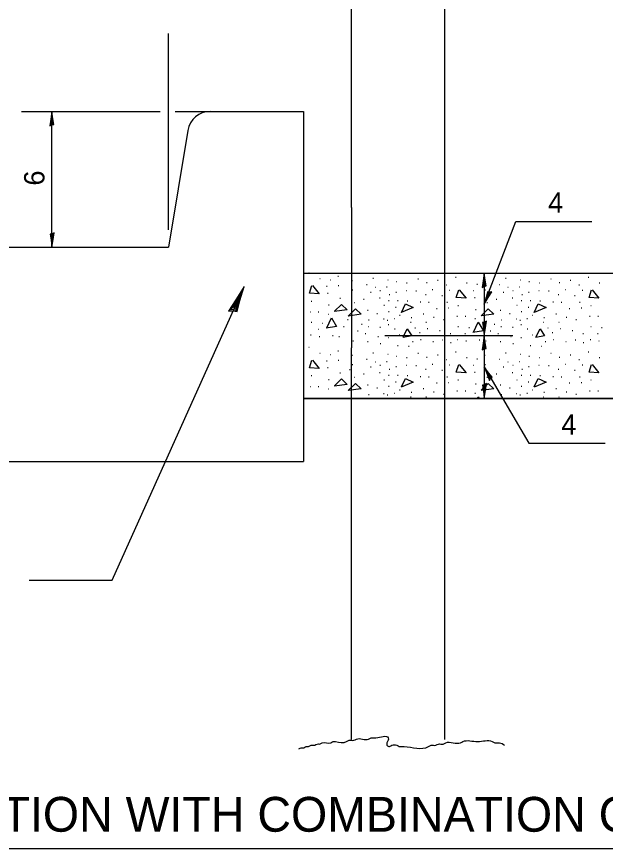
# Model space of a CAD drawing. Extents: x 0 to 2.83, y 0 to 1.83.
# Drawn here: x 0.5508 to 0.8723, y 0.9913 to 1.4454 of the extents above; entities that cross this region are included whole.
import ezdxf

# ---------------------------------------------------------------- set-up
doc = ezdxf.new("R2010")
doc.units = 0
for name, color, linetype in [('HS_Concrete_Object', 7, 'Continuous'), ('RD_Pr_Roadway_Dimensions', 7, 'Continuous'), ('RD_Pr_Roadway_Notes', 7, 'Continuous'), ('SH_General_Details', 7, 'Continuous')]:
    doc.layers.add(name, color=color, linetype=linetype)

msp = doc.modelspace()

# ---------------------------------------------------------------- linework, layer by layer
at = {"layer": 'HS_Concrete_Object'}
for p, q in [((0.65653, 1.39363), (0.7075, 1.39363)), ((0.7075, 1.39363), (0.7075, 1.20253)), ((0.6443, 1.38326), (0.63369, 1.31955)), ((0.53879, 1.20253), (0.7075, 1.20253))]:
    msp.add_line(p, q, dxfattribs=at)
msp.add_arc((0.65648, 1.38128), 0.01235, 90, 170.6013, dxfattribs=at)
at = {"layer": 'RD_Pr_Roadway_Dimensions'}
for p, q in [((0.63369, 1.32902), (0.63369, 1.43625)), ((0.55347, 1.39364), (0.62914, 1.39364)), ((0.57014, 1.31955), (0.57014, 1.39364)), ((0.63736, 1.39364), (0.7075, 1.39364)), ((0.80618, 1.28835), (0.82333, 1.33359)), ((0.82333, 1.33359), (0.86487, 1.33359)), ((0.80618, 1.30539), (0.80618, 1.27131)), ((0.75183, 1.27131), (0.8217, 1.27131)), ((0.80618, 1.27131), (0.80618, 1.23714)), ((0.80618, 1.25423), (0.83055, 1.21244)), ((0.83055, 1.21244), (0.8721, 1.21244))]:
    msp.add_line(p, q, dxfattribs=at)
for points in [[(0.57004, 1.38637), (0.57112, 1.38661), (0.57065, 1.38968), (0.57014, 1.39364), (0.56956, 1.38942), (0.56891, 1.38572), (0.57004, 1.38637), (0.57075, 1.38669), (0.57014, 1.39098), (0.56931, 1.38629), (0.57024, 1.38698), (0.57011, 1.38895), (0.56982, 1.38706)], [(0.57025, 1.32682), (0.56916, 1.32657), (0.56963, 1.3235), (0.57014, 1.31955), (0.57072, 1.32377), (0.57137, 1.32746), (0.57025, 1.32682), (0.56953, 1.32649), (0.57015, 1.3222), (0.57097, 1.32689), (0.57005, 1.3262), (0.57017, 1.32423), (0.57046, 1.32612)], [(0.80607, 1.29812), (0.80716, 1.29837), (0.80669, 1.30144), (0.80618, 1.30539), (0.8056, 1.30117), (0.80495, 1.29748), (0.80607, 1.29812), (0.80679, 1.29845), (0.80617, 1.30274), (0.80535, 1.29805), (0.80627, 1.29874), (0.80615, 1.30071), (0.80586, 1.29882)], [(0.809, 1.29505), (0.8079, 1.29523), (0.80718, 1.29221), (0.80618, 1.28835), (0.8083, 1.29205), (0.81028, 1.29523), (0.809, 1.29505), (0.80821, 1.29502), (0.80718, 1.29081), (0.8097, 1.29485), (0.80858, 1.29456), (0.80796, 1.29268), (0.80894, 1.29433)], [(0.80628, 1.27858), (0.8052, 1.27834), (0.80567, 1.27527), (0.80618, 1.27131), (0.80676, 1.27553), (0.80741, 1.27923), (0.80628, 1.27858), (0.80557, 1.27826), (0.80618, 1.27397), (0.80701, 1.27866), (0.80608, 1.27797), (0.80621, 1.276), (0.8065, 1.27789)], [(0.80607, 1.26405), (0.80716, 1.26429), (0.80669, 1.26736), (0.80618, 1.27131), (0.8056, 1.2671), (0.80495, 1.2634), (0.80607, 1.26405), (0.80679, 1.26437), (0.80617, 1.26866), (0.80535, 1.26397), (0.80627, 1.26466), (0.80615, 1.26663), (0.80586, 1.26474)], [(0.80961, 1.24782), (0.81044, 1.24856), (0.80854, 1.25102), (0.80618, 1.25423), (0.80772, 1.25026), (0.80894, 1.24671), (0.80961, 1.24782), (0.81008, 1.24845), (0.80746, 1.2519), (0.80901, 1.2474), (0.80948, 1.24845), (0.80842, 1.25012), (0.80909, 1.24832)], [(0.80628, 1.24441), (0.8052, 1.24416), (0.80567, 1.24109), (0.80618, 1.23714), (0.80676, 1.24136), (0.80741, 1.24505), (0.80628, 1.24441), (0.80557, 1.24408), (0.80618, 1.23979), (0.80701, 1.24448), (0.80608, 1.24379), (0.80621, 1.24182), (0.8065, 1.24371)]]:
    msp.add_lwpolyline(points, dxfattribs=at)
at = {"layer": 'RD_Pr_Roadway_Notes'}
for p, q in [((0.60302, 1.1377), (0.67498, 1.29809)), ((0.55768, 1.1377), (0.60302, 1.1377)), ((0.36385, 0.99129), (1.27442, 0.99129))]:
    msp.add_line(p, q, dxfattribs=at)
msp.add_lwpolyline([(0.66902, 1.28482), (0.67121, 1.28441), (0.67278, 1.29043), (0.67498, 1.29809), (0.67057, 1.2908), (0.66645, 1.28452), (0.66902, 1.28482), (0.6706, 1.28485), (0.67286, 1.29322), (0.66764, 1.28526), (0.66988, 1.2858), (0.67121, 1.28952), (0.66918, 1.28626)], dxfattribs=at)
at = {"layer": 'SH_General_Details'}
for p, q in [((0.7337, 1.34126), (0.7337, 1.61635)), ((0.78464, 1.05067), (0.78464, 1.61635)), ((0.7337, 1.34126), (0.7337, 1.26464)), ((0.33695, 1.31955), (0.63369, 1.31955)), ((0.7075, 1.30539), (0.99556, 1.30539)), ((0.7103, 1.30561), (0.71061, 1.30561)), ((0.72623, 1.3037), (0.72654, 1.3037)), ((0.71629, 1.30241), (0.7166, 1.30241)), ((0.72194, 1.30173), (0.72225, 1.30173)), ((0.73391, 1.30132), (0.73422, 1.30132)), ((0.74194, 1.29921), (0.74226, 1.29921)), ((0.74527, 1.30261), (0.74559, 1.30261)), ((0.75342, 1.3018), (0.75374, 1.3018)), ((0.75798, 1.30071), (0.7583, 1.30071)), ((0.76377, 1.30003), (0.76408, 1.30003)), ((0.76996, 1.30234), (0.77028, 1.30234)), ((0.77466, 1.3003), (0.77498, 1.3003)), ((0.78058, 1.30152), (0.7809, 1.30152)), ((0.78528, 1.29894), (0.7856, 1.29894)), ((0.79045, 1.30323), (0.79077, 1.30323)), ((0.79644, 1.30003), (0.79676, 1.30003)), ((0.80209, 1.29934), (0.80241, 1.29934)), ((0.80638, 1.30132), (0.8067, 1.30132)), ((0.81441, 1.29921), (0.81473, 1.29921)), ((0.81775, 1.30261), (0.81807, 1.30261)), ((0.8259, 1.3018), (0.82621, 1.3018)), ((0.83046, 1.30071), (0.83077, 1.30071)), ((0.83624, 1.30003), (0.83656, 1.30003)), ((0.84244, 1.30234), (0.84276, 1.30234)), ((0.84713, 1.3003), (0.84745, 1.3003)), ((0.85306, 1.30152), (0.85337, 1.30152)), ((0.85775, 1.29894), (0.85807, 1.29894)), ((0.86293, 1.30323), (0.86324, 1.30323)), ((0.86892, 1.30003), (0.86923, 1.30003)), ((0.72003, 1.29819), (0.72035, 1.29819)), ((0.72064, 1.29451), (0.72096, 1.29451)), ((0.72636, 1.29859), (0.72668, 1.29859)), ((0.73404, 1.29621), (0.73436, 1.29621)), ((0.74405, 1.29499), (0.74437, 1.29499)), ((0.7465, 1.29771), (0.74682, 1.29771)), ((0.74922, 1.2958), (0.74954, 1.2958)), ((0.75283, 1.29785), (0.75315, 1.29785)), ((0.75791, 1.29506), (0.75823, 1.29506)), ((0.76343, 1.2958), (0.76374, 1.2958)), ((0.76881, 1.29567), (0.76912, 1.29567)), ((0.77779, 1.29642), (0.77811, 1.29642)), ((0.78712, 1.29608), (0.78743, 1.29608)), ((0.80019, 1.2958), (0.8005, 1.2958)), ((0.80652, 1.29621), (0.80683, 1.29621)), ((0.81653, 1.29499), (0.81684, 1.29499)), ((0.81897, 1.29771), (0.81929, 1.29771)), ((0.8217, 1.2958), (0.82201, 1.2958)), ((0.82531, 1.29785), (0.82562, 1.29785)), ((0.83039, 1.29506), (0.83071, 1.29506)), ((0.8359, 1.2958), (0.83622, 1.2958)), ((0.84128, 1.29567), (0.8416, 1.29567)), ((0.85027, 1.29642), (0.85058, 1.29642)), ((0.85959, 1.29608), (0.85991, 1.29608)), ((0.71166, 1.29015), (0.71198, 1.29015)), ((0.72738, 1.29165), (0.7277, 1.29165)), ((0.74024, 1.29118), (0.74055, 1.29118)), ((0.74895, 1.29192), (0.74927, 1.29192)), ((0.7539, 1.29036), (0.75421, 1.29036)), ((0.75424, 1.29376), (0.75455, 1.29376)), ((0.7588, 1.29036), (0.75912, 1.29036)), ((0.76404, 1.29022), (0.76436, 1.29022)), ((0.77405, 1.29363), (0.77436, 1.29363)), ((0.78303, 1.29322), (0.78335, 1.29322)), ((0.8008, 1.29213), (0.80112, 1.29213)), ((0.81271, 1.29118), (0.81303, 1.29118)), ((0.82143, 1.29192), (0.82174, 1.29192)), ((0.82637, 1.29036), (0.82669, 1.29036)), ((0.82671, 1.29376), (0.82703, 1.29376)), ((0.83127, 1.29036), (0.83159, 1.29036)), ((0.83652, 1.29022), (0.83683, 1.29022)), ((0.84652, 1.29363), (0.84684, 1.29363)), ((0.85551, 1.29322), (0.85582, 1.29322)), ((0.72119, 1.28798), (0.72151, 1.28798)), ((0.73506, 1.28927), (0.73538, 1.28927)), ((0.7514, 1.28791), (0.75172, 1.28791)), ((0.75771, 1.28682), (0.75803, 1.28682)), ((0.77112, 1.28968), (0.77144, 1.28968)), ((0.77568, 1.28947), (0.776, 1.28947)), ((0.78011, 1.28614), (0.78042, 1.28614)), ((0.78576, 1.28954), (0.78607, 1.28954)), ((0.78657, 1.28641), (0.78689, 1.28641)), ((0.79181, 1.28777), (0.79213, 1.28777)), ((0.80134, 1.28559), (0.80166, 1.28559)), ((0.80754, 1.28927), (0.80786, 1.28927)), ((0.82388, 1.28791), (0.82419, 1.28791)), ((0.83018, 1.28682), (0.8305, 1.28682)), ((0.8436, 1.28968), (0.84391, 1.28968)), ((0.84816, 1.28947), (0.84847, 1.28947)), ((0.85258, 1.28614), (0.8529, 1.28614)), ((0.85823, 1.28954), (0.85855, 1.28954)), ((0.85905, 1.28641), (0.85936, 1.28641)), ((0.86429, 1.28777), (0.86461, 1.28777)), ((0.71105, 1.2843), (0.71136, 1.2843)), ((0.71554, 1.2843), (0.71586, 1.2843)), ((0.72085, 1.28294), (0.72117, 1.28294)), ((0.74242, 1.28518), (0.74273, 1.28518)), ((0.74752, 1.28341), (0.74784, 1.28341)), ((0.7539, 1.28444), (0.75421, 1.28444)), ((0.75996, 1.28233), (0.76027, 1.28233)), ((0.76629, 1.28117), (0.7666, 1.28117)), ((0.77282, 1.28314), (0.77314, 1.28314)), ((0.7784, 1.28137), (0.77872, 1.28137)), ((0.7912, 1.28192), (0.79152, 1.28192)), ((0.79569, 1.28192), (0.79601, 1.28192)), ((0.81489, 1.28518), (0.81521, 1.28518)), ((0.82, 1.28341), (0.82031, 1.28341)), ((0.82637, 1.28444), (0.82669, 1.28444)), ((0.83243, 1.28233), (0.83275, 1.28233)), ((0.83876, 1.28117), (0.83908, 1.28117)), ((0.8453, 1.28314), (0.84561, 1.28314)), ((0.85088, 1.28137), (0.8512, 1.28137)), ((0.86368, 1.28192), (0.86399, 1.28192)), ((0.86817, 1.28192), (0.86849, 1.28192)), ((0.71166, 1.27867), (0.71197, 1.27867)), ((0.71758, 1.27813), (0.7179, 1.27813)), ((0.72929, 1.27622), (0.72961, 1.27622)), ((0.73147, 1.27997), (0.73179, 1.27997)), ((0.73915, 1.27758), (0.73946, 1.27758)), ((0.74269, 1.27629), (0.74301, 1.27629)), ((0.74303, 1.27988), (0.74335, 1.27988)), ((0.7512, 1.28042), (0.75151, 1.28042)), ((0.75315, 1.2796), (0.75346, 1.2796)), ((0.75369, 1.27731), (0.75401, 1.27731)), ((0.75689, 1.28056), (0.75721, 1.28056)), ((0.76595, 1.27854), (0.76626, 1.27854)), ((0.77432, 1.27865), (0.77464, 1.27865)), ((0.78364, 1.28008), (0.78396, 1.28008)), ((0.79181, 1.27629), (0.79213, 1.27629)), ((0.801, 1.28056), (0.80132, 1.28056)), ((0.81162, 1.27758), (0.81194, 1.27758)), ((0.81516, 1.27629), (0.81548, 1.27629)), ((0.8155, 1.27988), (0.81582, 1.27988)), ((0.82367, 1.28042), (0.82399, 1.28042)), ((0.82562, 1.2796), (0.82594, 1.2796)), ((0.82617, 1.27731), (0.82648, 1.27731)), ((0.82937, 1.28056), (0.82968, 1.28056)), ((0.83842, 1.27854), (0.83874, 1.27854)), ((0.84679, 1.27865), (0.84711, 1.27865)), ((0.85612, 1.28008), (0.85644, 1.28008)), ((0.86429, 1.27629), (0.86461, 1.27629)), ((0.70737, 1.27486), (0.70769, 1.27486)), ((0.71132, 1.27159), (0.71164, 1.27159)), ((0.7154, 1.27486), (0.71572, 1.27486)), ((0.73344, 1.27473), (0.73376, 1.27473)), ((0.73697, 1.27384), (0.73729, 1.27384)), ((0.74112, 1.27234), (0.74144, 1.27234)), ((0.74915, 1.27595), (0.74947, 1.27595)), ((0.75716, 1.27493), (0.75748, 1.27493)), ((0.75975, 1.27159), (0.76007, 1.27159)), ((0.76833, 1.27547), (0.76865, 1.27547)), ((0.77078, 1.27302), (0.7711, 1.27302)), ((0.77507, 1.27513), (0.77538, 1.27513)), ((0.78174, 1.27398), (0.78206, 1.27398)), ((0.78753, 1.27248), (0.78784, 1.27248)), ((0.79556, 1.27248), (0.79587, 1.27248)), ((0.79774, 1.27575), (0.79805, 1.27575)), ((0.80944, 1.27384), (0.80976, 1.27384)), ((0.8136, 1.27234), (0.81391, 1.27234)), ((0.82163, 1.27595), (0.82195, 1.27595)), ((0.82964, 1.27493), (0.82996, 1.27493)), ((0.83223, 1.27159), (0.83254, 1.27159)), ((0.8408, 1.27547), (0.84112, 1.27547)), ((0.84326, 1.27302), (0.84357, 1.27302)), ((0.84754, 1.27513), (0.84786, 1.27513)), ((0.85422, 1.27398), (0.85453, 1.27398)), ((0.86, 1.27248), (0.86032, 1.27248)), ((0.86803, 1.27248), (0.86835, 1.27248)), ((0.87021, 1.27575), (0.87053, 1.27575)), ((0.71602, 1.27071), (0.71633, 1.27071)), ((0.7233, 1.27132), (0.72362, 1.27132)), ((0.72677, 1.27078), (0.72709, 1.27078)), ((0.73445, 1.2684), (0.73477, 1.2684)), ((0.74241, 1.26812), (0.74273, 1.26812)), ((0.74813, 1.27085), (0.74845, 1.27085)), ((0.75362, 1.27023), (0.75394, 1.27023)), ((0.76697, 1.26812), (0.76728, 1.26812)), ((0.77139, 1.26908), (0.77171, 1.26908)), ((0.77813, 1.26812), (0.77845, 1.26812)), ((0.78331, 1.26894), (0.78362, 1.26894)), ((0.78773, 1.26744), (0.78805, 1.26744)), ((0.79147, 1.26921), (0.79179, 1.26921)), ((0.79617, 1.26833), (0.79649, 1.26833)), ((0.80346, 1.26894), (0.80377, 1.26894)), ((0.80693, 1.2684), (0.80724, 1.2684)), ((0.81489, 1.26812), (0.81521, 1.26812)), ((0.82061, 1.27085), (0.82093, 1.27085)), ((0.8261, 1.27023), (0.82642, 1.27023)), ((0.83944, 1.26812), (0.83976, 1.26812)), ((0.84387, 1.26908), (0.84418, 1.26908)), ((0.85061, 1.26812), (0.85092, 1.26812)), ((0.85578, 1.26894), (0.8561, 1.26894)), ((0.8602, 1.26744), (0.86052, 1.26744)), ((0.86395, 1.26921), (0.86427, 1.26921)), ((0.86865, 1.26833), (0.86896, 1.26833)), ((0.7103, 1.26486), (0.71061, 1.26486)), ((0.72623, 1.26295), (0.72654, 1.26295)), ((0.7337, 1.05067), (0.7337, 1.26464)), ((0.74936, 1.26697), (0.74968, 1.26697)), ((0.7588, 1.26594), (0.75912, 1.26594)), ((0.76486, 1.26554), (0.76517, 1.26554)), ((0.82183, 1.26697), (0.82215, 1.26697)), ((0.83127, 1.26594), (0.83159, 1.26594)), ((0.83733, 1.26554), (0.83765, 1.26554)), ((0.71629, 1.26166), (0.7166, 1.26166)), ((0.72194, 1.26097), (0.72225, 1.26097)), ((0.73391, 1.26057), (0.73422, 1.26057)), ((0.74194, 1.25846), (0.74226, 1.25846)), ((0.74527, 1.26186), (0.74559, 1.26186)), ((0.75342, 1.26104), (0.75374, 1.26104)), ((0.75798, 1.25995), (0.7583, 1.25995)), ((0.76377, 1.25927), (0.76408, 1.25927)), ((0.76996, 1.26159), (0.77028, 1.26159)), ((0.77466, 1.25955), (0.77498, 1.25955)), ((0.78058, 1.26077), (0.7809, 1.26077)), ((0.78528, 1.25818), (0.7856, 1.25818)), ((0.79045, 1.26247), (0.79077, 1.26247)), ((0.79644, 1.25927), (0.79676, 1.25927)), ((0.80209, 1.25859), (0.80241, 1.25859)), ((0.80638, 1.26057), (0.8067, 1.26057)), ((0.81441, 1.25846), (0.81473, 1.25846)), ((0.81775, 1.26186), (0.81807, 1.26186)), ((0.8259, 1.26104), (0.82621, 1.26104)), ((0.83046, 1.25995), (0.83077, 1.25995)), ((0.83624, 1.25927), (0.83656, 1.25927)), ((0.84244, 1.26159), (0.84276, 1.26159)), ((0.84713, 1.25955), (0.84745, 1.25955)), ((0.85306, 1.26077), (0.85337, 1.26077)), ((0.85775, 1.25818), (0.85807, 1.25818)), ((0.86293, 1.26247), (0.86324, 1.26247)), ((0.86892, 1.25927), (0.86923, 1.25927)), ((0.72003, 1.25743), (0.72035, 1.25743)), ((0.72064, 1.25376), (0.72096, 1.25376)), ((0.72636, 1.25784), (0.72668, 1.25784)), ((0.73404, 1.25546), (0.73436, 1.25546)), ((0.74405, 1.25424), (0.74437, 1.25424)), ((0.7465, 1.25696), (0.74682, 1.25696)), ((0.74922, 1.25505), (0.74954, 1.25505)), ((0.75283, 1.25709), (0.75315, 1.25709)), ((0.75791, 1.2543), (0.75823, 1.2543)), ((0.76343, 1.25505), (0.76374, 1.25505)), ((0.76881, 1.25492), (0.76912, 1.25492)), ((0.77779, 1.25567), (0.77811, 1.25567)), ((0.78712, 1.25532), (0.78743, 1.25532)), ((0.80019, 1.25505), (0.8005, 1.25505)), ((0.80652, 1.25546), (0.80683, 1.25546)), ((0.81653, 1.25424), (0.81684, 1.25424)), ((0.81897, 1.25696), (0.81929, 1.25696)), ((0.8217, 1.25505), (0.82201, 1.25505)), ((0.82531, 1.25709), (0.82562, 1.25709)), ((0.83039, 1.2543), (0.83071, 1.2543)), ((0.8359, 1.25505), (0.83622, 1.25505)), ((0.84128, 1.25492), (0.8416, 1.25492)), ((0.85027, 1.25567), (0.85058, 1.25567)), ((0.85959, 1.25532), (0.85991, 1.25532)), ((0.71166, 1.2494), (0.71198, 1.2494)), ((0.72738, 1.2509), (0.7277, 1.2509)), ((0.73256, 1.25281), (0.73287, 1.25281)), ((0.74024, 1.25042), (0.74055, 1.25042)), ((0.74895, 1.25117), (0.74927, 1.25117)), ((0.7539, 1.24961), (0.75421, 1.24961)), ((0.75424, 1.25301), (0.75455, 1.25301)), ((0.7588, 1.24961), (0.75912, 1.24961)), ((0.76404, 1.24947), (0.76436, 1.24947)), ((0.77112, 1.24893), (0.77144, 1.24893)), ((0.77405, 1.25287), (0.77436, 1.25287)), ((0.78303, 1.25247), (0.78335, 1.25247)), ((0.8008, 1.25138), (0.80112, 1.25138)), ((0.81271, 1.25042), (0.81303, 1.25042)), ((0.82143, 1.25117), (0.82174, 1.25117)), ((0.82637, 1.24961), (0.82669, 1.24961)), ((0.82671, 1.25301), (0.82703, 1.25301)), ((0.83127, 1.24961), (0.83159, 1.24961)), ((0.83652, 1.24947), (0.83683, 1.24947)), ((0.8436, 1.24893), (0.84391, 1.24893)), ((0.84652, 1.25287), (0.84684, 1.25287)), ((0.85551, 1.25247), (0.85582, 1.25247)), ((0.72119, 1.24722), (0.72151, 1.24722)), ((0.73506, 1.24852), (0.73538, 1.24852)), ((0.74242, 1.24443), (0.74273, 1.24443)), ((0.7514, 1.24716), (0.75172, 1.24716)), ((0.75771, 1.24607), (0.75803, 1.24607)), ((0.77568, 1.24872), (0.776, 1.24872)), ((0.78011, 1.24539), (0.78042, 1.24539)), ((0.78576, 1.24879), (0.78607, 1.24879)), ((0.78657, 1.24566), (0.78689, 1.24566)), ((0.79181, 1.24702), (0.79213, 1.24702)), ((0.80134, 1.24484), (0.80166, 1.24484)), ((0.80754, 1.24852), (0.80786, 1.24852)), ((0.81489, 1.24443), (0.81521, 1.24443)), ((0.82388, 1.24716), (0.82419, 1.24716)), ((0.83018, 1.24607), (0.8305, 1.24607)), ((0.84816, 1.24872), (0.84847, 1.24872)), ((0.85258, 1.24539), (0.8529, 1.24539)), ((0.85823, 1.24879), (0.85855, 1.24879)), ((0.85905, 1.24566), (0.85936, 1.24566)), ((0.86429, 1.24702), (0.86461, 1.24702)), ((0.71105, 1.24355), (0.71136, 1.24355)), ((0.71554, 1.24355), (0.71586, 1.24355)), ((0.72085, 1.24219), (0.72117, 1.24219)), ((0.74752, 1.24266), (0.74784, 1.24266)), ((0.7539, 1.24368), (0.75421, 1.24368)), ((0.75689, 1.2398), (0.75721, 1.2398)), ((0.75996, 1.24157), (0.76027, 1.24157)), ((0.76629, 1.24042), (0.7666, 1.24042)), ((0.77282, 1.24239), (0.77314, 1.24239)), ((0.7784, 1.24062), (0.77872, 1.24062)), ((0.7912, 1.24117), (0.79152, 1.24117)), ((0.79569, 1.24117), (0.79601, 1.24117)), ((0.801, 1.2398), (0.80132, 1.2398)), ((0.82, 1.24266), (0.82031, 1.24266)), ((0.82637, 1.24368), (0.82669, 1.24368)), ((0.82937, 1.2398), (0.82968, 1.2398)), ((0.83243, 1.24157), (0.83275, 1.24157)), ((0.83876, 1.24042), (0.83908, 1.24042)), ((0.8453, 1.24239), (0.84561, 1.24239)), ((0.85088, 1.24062), (0.8512, 1.24062)), ((0.86368, 1.24117), (0.86399, 1.24117)), ((0.86817, 1.24117), (0.86849, 1.24117)), ((0.70747, 1.23693), (1.21736, 1.23669)), ((0.7075, 1.23714), (0.99556, 1.23714)), ((0.74303, 1.23912), (0.74335, 1.23912)), ((0.7512, 1.23967), (0.75151, 1.23967)), ((0.75315, 1.23885), (0.75346, 1.23885)), ((0.76595, 1.23779), (0.76626, 1.23779)), ((0.77432, 1.2379), (0.77464, 1.2379)), ((0.78364, 1.23933), (0.78396, 1.23933)), ((0.8155, 1.23912), (0.81582, 1.23912)), ((0.82367, 1.23967), (0.82399, 1.23967)), ((0.82562, 1.23885), (0.82594, 1.23885)), ((0.83842, 1.23779), (0.83874, 1.23779)), ((0.84679, 1.2379), (0.84711, 1.2379)), ((0.85612, 1.23933), (0.85644, 1.23933))]:
    msp.add_line(p, q, dxfattribs=at)
for points in [[(0.71237, 1.29855), (0.7161, 1.29403), (0.7107, 1.29443), (0.71205, 1.29863)], [(0.79252, 1.29617), (0.79625, 1.29165), (0.79086, 1.29205), (0.79221, 1.29625)], [(0.865, 1.29617), (0.86873, 1.29165), (0.86334, 1.29205), (0.86468, 1.29625)], [(0.72434, 1.28452), (0.72815, 1.28833), (0.73132, 1.28539), (0.72427, 1.28436)], [(0.73184, 1.28196), (0.73583, 1.28594), (0.739, 1.28301), (0.73184, 1.28196)], [(0.76089, 1.28396), (0.76319, 1.28864), (0.76739, 1.28666), (0.76084, 1.28387)], [(0.8045, 1.28214), (0.8083, 1.28594), (0.81147, 1.28301), (0.80443, 1.28198)], [(0.83337, 1.28396), (0.83567, 1.28864), (0.83987, 1.28666), (0.83332, 1.28387)], [(0.72014, 1.27556), (0.72268, 1.28103), (0.72553, 1.27627), (0.71982, 1.27532)], [(0.80029, 1.27318), (0.80283, 1.27865), (0.80568, 1.27389), (0.79998, 1.27294)], [(0.76192, 1.2704), (0.76414, 1.275), (0.76652, 1.27112), (0.76188, 1.27024)], [(0.8344, 1.2704), (0.83662, 1.275), (0.839, 1.27112), (0.83436, 1.27024)], [(0.71237, 1.2578), (0.7161, 1.25328), (0.7107, 1.25368), (0.71205, 1.25788)], [(0.79252, 1.25542), (0.79625, 1.2509), (0.79086, 1.2513), (0.79221, 1.2555)], [(0.865, 1.25542), (0.86873, 1.2509), (0.86334, 1.2513), (0.86468, 1.2555)], [(0.72434, 1.24377), (0.72815, 1.24758), (0.73132, 1.24464), (0.72427, 1.24361)], [(0.73184, 1.24121), (0.73583, 1.24519), (0.739, 1.24226), (0.73184, 1.24121)], [(0.76089, 1.24321), (0.76319, 1.24789), (0.76739, 1.24591), (0.76084, 1.24311)], [(0.8045, 1.24139), (0.8083, 1.24519), (0.81147, 1.24226), (0.80443, 1.24123)], [(0.83337, 1.24321), (0.83567, 1.24789), (0.83987, 1.24591), (0.83332, 1.24311)], [(0.80244, 1.23706), (0.80283, 1.2379), (0.80334, 1.23705)]]:
    msp.add_lwpolyline(points, dxfattribs=at)
msp.add_spline([(0.7049, 1.04559), (0.70625, 1.04626), (0.70758, 1.04626), (0.70892, 1.04693), (0.71025, 1.04693), (0.7116, 1.0476), (0.71359, 1.0476), (0.71494, 1.04827), (0.71627, 1.04827), (0.71761, 1.04893), (0.7223, 1.04893), (0.72363, 1.04961), (0.72497, 1.04961), (0.73099, 1.04961), (0.73232, 1.05028), (0.73499, 1.05028), (0.73633, 1.05094), (0.74302, 1.05094), (0.74435, 1.05161), (0.74569, 1.05161), (0.74703, 1.05161), (0.75372, 1.05161), (0.75372, 1.05028), (0.75304, 1.04893), (0.75304, 1.0476), (0.75438, 1.04693), (0.75572, 1.0476), (0.75839, 1.0476), (0.75973, 1.04693), (0.76107, 1.04693), (0.76241, 1.04693), (0.77578, 1.04693), (0.77712, 1.0476), (0.77979, 1.0476), (0.78113, 1.04827), (0.78247, 1.04827), (0.7838, 1.04827), (0.78514, 1.04893), (0.79317, 1.04893), (0.7945, 1.04961), (0.80252, 1.04961), (0.81055, 1.04961), (0.81189, 1.04893), (0.81455, 1.04893), (0.81723, 1.0476)], degree=3, dxfattribs=at)

# ---------------------------------------------------------------- texts
at = {"layer": 'RD_Pr_Roadway_Dimensions'}
msp.add_text('6', height=0.01108, rotation=90, dxfattribs=at).set_placement((0.566, 1.35316))
for p in [(0.84101, 1.33832), (0.84823, 1.21718)]:
    msp.add_text('4', height=0.01108, dxfattribs=at).set_placement(p)
at = {"layer": 'RD_Pr_Roadway_Notes'}
msp.add_text('TYPICAL SECTION WITH COMBINATION CONCRETE CURB & GUTTER', height=0.019, dxfattribs=at).set_placement((0.37738, 1.00038))

doc.saveas('drawing.dxf')
